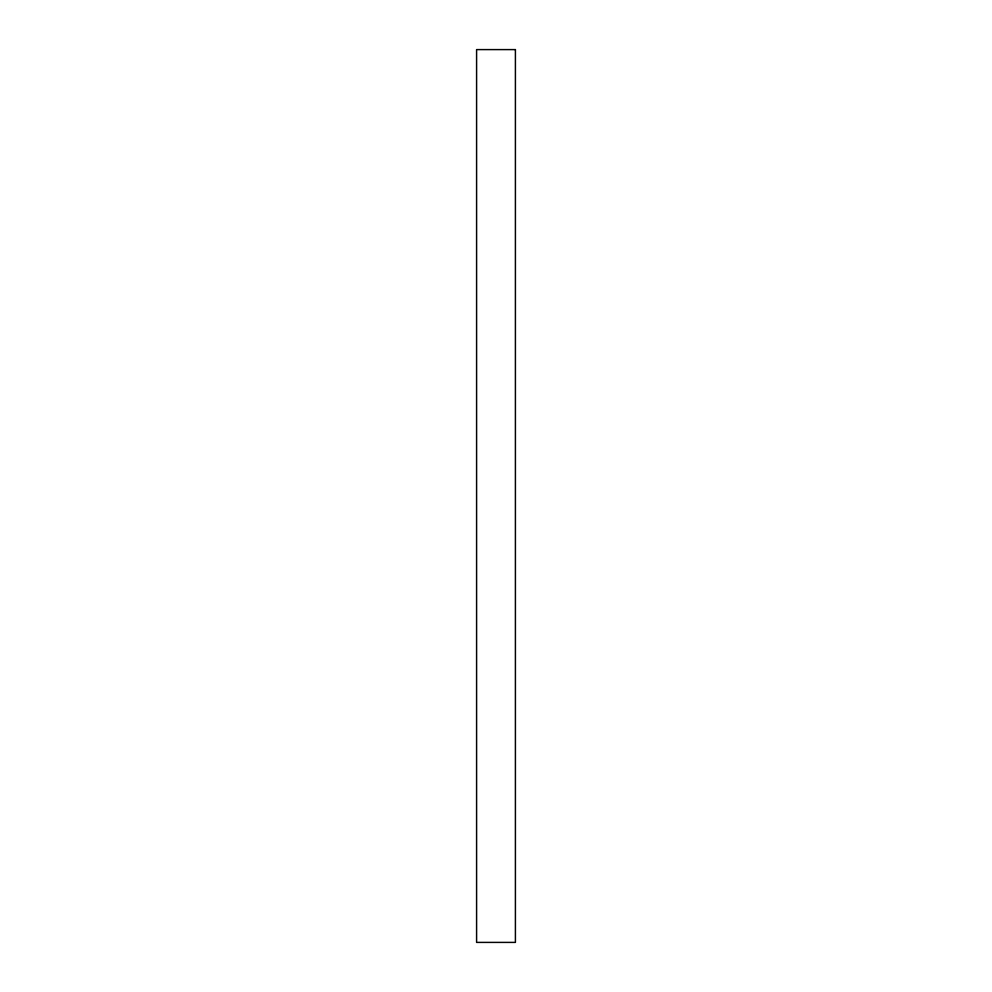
<?xml version="1.0" encoding="UTF-8"?>
<svg xmlns="http://www.w3.org/2000/svg" width="992" height="992" viewBox="0 0 992 992"><rect width="100%" height="100%" fill="white"/><g stroke="black" fill="none" stroke-linecap="round" stroke-linejoin="round"><path stroke-width="1.49" d="M515.406 49.6L476.594 49.6L476.594 942.4L515.406 942.4L515.406 49.6"/></g></svg>
